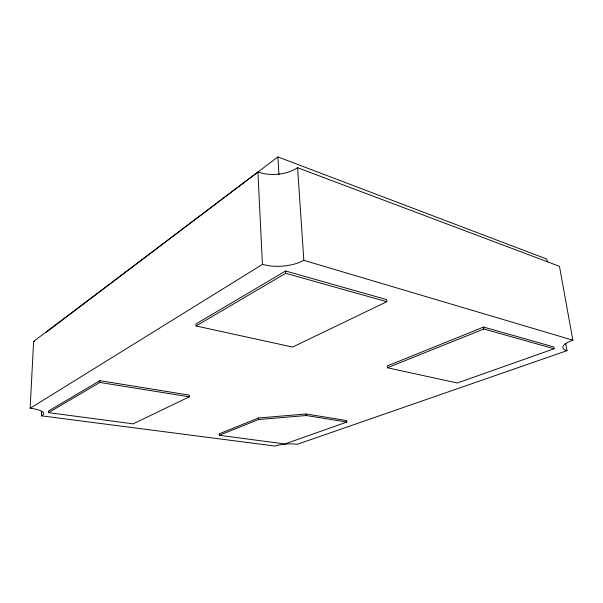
<?xml version="1.0" encoding="UTF-8"?>
<svg xmlns="http://www.w3.org/2000/svg" width="603" height="603" viewBox="0 0 603 603"><rect width="100%" height="100%" fill="white"/><g stroke="black" fill="none" stroke-linecap="round" stroke-linejoin="round"><path stroke-width="0.9" d="M48.481 412.648L99.872 382.46L99.91 380.674L189.312 395.123L189.334 396.797L133.135 423.864L48.481 412.648L48.557 411.012L99.91 380.674M565.682 343.303L566.993 350.667L297.362 444.283L293.902 443.966A15.791 3.648 -3.2 0 0 275.028 446.062L41.441 415.829L41.66 411.178M41.441 415.829L41.901 415.64A20.291 5.306 1.4 0 0 31.348 408.404L30.15 408.284L33.61 341.419L257.918 172.028L264.159 173.694A28.989 15.806 -3.3 0 0 297.475 167.672L559.463 266.322L572.85 340.19L568.403 342.037A23.54 6.844 -9.2 0 0 566.88 350.644L566.993 350.667M547.305 261.77L546.831 259.079L277.893 156.916L45.903 332.555M572.85 340.19L303.708 260.308A30.271 13.402 -3.3 0 1 268.908 265.772L262.418 264.431L30.15 408.284M285.596 271.003L196.005 323.924L196.043 325.974L292.621 347.057L386.787 301.704L386.568 299.593L285.596 271.003L285.732 273.295L196.043 325.974M258.438 418L219.243 433.828L219.281 435.283L284.85 443.974L346.868 422.04L346.748 420.562L306.113 413.997L258.438 418L258.506 419.522L219.281 435.283M483.576 327.06L387.224 365.976L387.405 367.747L457.285 383.003L554.127 348.76L553.81 346.951L483.576 327.06L483.855 328.997L554.127 348.76M387.405 367.747L483.855 328.997M258.506 419.522L306.211 415.527L346.868 422.04M33.61 341.419L34.77 341.577M99.872 382.46L189.334 396.797M285.732 273.295L386.787 301.704M297.581 167.574L303.822 260.225M306.113 413.997L306.211 415.527M277.893 156.916L278.933 174.787M257.918 172.028L262.418 264.431"/></g></svg>
